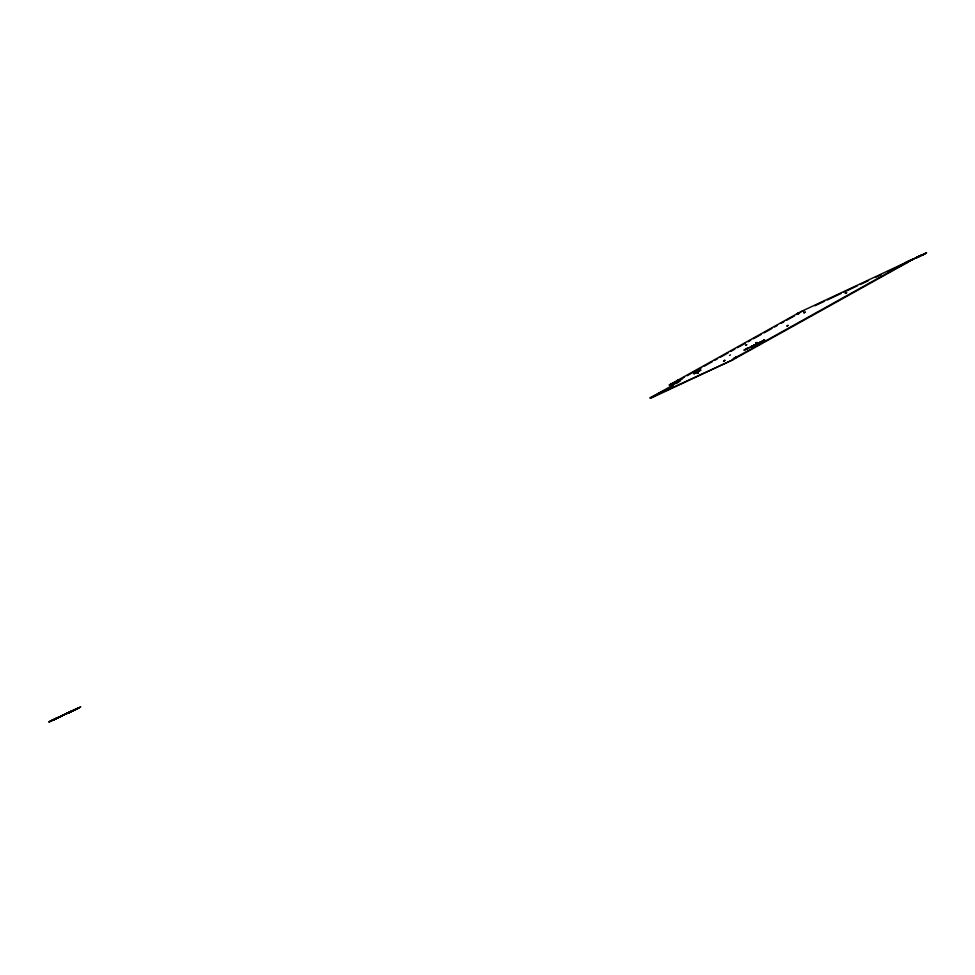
<?xml version="1.0" encoding="UTF-8"?>
<svg xmlns="http://www.w3.org/2000/svg" width="975" height="975" viewBox="0 0 975 975"><rect width="100%" height="100%" fill="white"/><g stroke="black" fill="none" stroke-linecap="round" stroke-linejoin="round"><path stroke-width="1.46" d="M53.381 719.879L52.76 720.135L53.674 719.721M909.955 260.569L907.432 261.958M920.814 255.487L918.535 256.754L919.254 256.388M724.193 360.75C722.28 361.701 726.143 359.714 724.23 360.665M694.102 373.547L694.285 373.547M700.464 370.22L700.282 370.22M697.856 373.059C699.221 372.243 695.407 374.363 698.429 372.73M672.238 385.539L682.159 378.909L669.142 385.028L800.889 311.622M676.431 383.504L680.038 381.067M730.47 354.888L729.544 355.388M723.535 361.067L724.888 360.348L723.621 361.043M746.704 349.05L746.947 348.94M755.674 343.163L757.014 342.444L755.686 343.151M751.664 346.966L751.969 346.808M898.548 266.516L901.534 264.92L900.534 265.493M899.169 266.175L898.828 266.407M60.682 716.491L58.658 717.515L65.179 714.127L55.453 719.038L62.193 715.528M923.191 254.438L919.571 256.303M52.016 720.44L51.358 720.842L55.916 718.477L48.75 722.061L56.989 717.966L52.93 720.22L56.806 718.063L53.101 720.123L55.721 718.733M922.74 254.841C933.209 249.247 919.34 256.669 920.144 255.974M693.786 373.717L694.493 373.303M700.793 370.049L699.514 370.78M49.567 721.658L50.615 721.147M52.248 720.428L53.235 719.928M65.349 714.273L71.151 711.336M67.957 713.03L73.137 710.397L71.151 711.372M904.812 263.177L907.335 261.788M907.018 261.983L907.64 261.8M917.341 257.303L915.476 258.217L920.181 255.791M918.974 256.583L918.084 256.998L922.716 254.585L917.475 257.047L918.206 256.705M80.023 707.192C83.582 705.388 73.698 710.617 77.61 708.618M694.2 373.449L695.065 372.974M700.367 370.305L698.795 371.195M50.603 720.988L53.223 719.769M66.714 713.371L67.36 713.03L65.764 713.907L72.138 710.872L68.908 712.579L69.481 712.25M917.304 257.095C918.986 256.206 914.599 258.509 917.56 257.022M75.672 709.264L71.602 711.482L77.342 708.435L73.283 710.69L75.66 709.227M908.017 261.519L908.919 261.056M910.626 260.288L911.601 259.789L800.755 311.707L803.802 310.952M909.943 260.581C903.618 264.578 918.938 255.816 909.797 260.812M918.121 256.791L919.279 256.206M920.741 255.56L921.887 254.987M51.151 720.878L50.139 721.354L50.724 721.037M52.699 720.184L53.759 719.648M66.373 713.81L67.299 713.322M68.993 712.579L69.907 712.091M905.848 262.726L906.774 262.226M908.456 261.495L909.382 261.007M917.451 257.193L916.817 257.571L917.877 257.034M919.961 256.084L919.315 256.413L920.485 255.803M65.349 714.248L66.763 713.59M904.812 263.165L906.238 262.507M747.118 348.55L747.74 348.221M694.834 373.084L695.784 372.572M50.225 721.366L51.053 720.952M916.951 257.522L917.633 257.168M66.97 713.298L68.543 712.567M669.593 384.796L679.161 380.165M681.805 378.678L684.462 377.203M687.107 375.728L701.683 367.612M704.328 366.137L712.286 361.701M714.931 360.226L717.576 358.751M720.233 357.277L728.179 352.84M730.823 351.366L734.809 349.16M737.453 347.673L745.4 343.249M748.057 341.774L750.701 340.299M753.346 338.825L761.304 334.388M763.949 332.914L771.895 328.49M774.552 327.003L777.197 325.528M781.17 323.322L783.827 321.835M786.472 320.361L794.418 315.937M797.075 314.462L799.719 312.987M672.531 385.393L649.874 398.007L732.956 359.751L908.517 261.934L908.176 261.41M650.325 397.763L663.67 391.024M666.291 389.573L672.823 385.929M760.354 341.933L750.86 347.222L755.332 345.101M755.211 345.187L764.705 339.897L760.232 342.018M732.542 359.3L909.066 260.995M745.144 349.477L746.801 348.587M746.679 348.794L747.289 348.477M909.773 260.715L910.626 260.252M71.87 711.177L69.079 712.664L69.664 712.237M695.638 372.633L696.613 372.121M697.966 371.646L698.941 371.122M60.998 716.235L59.256 717.198L59.999 716.844M62.68 715.455L60.938 716.418L61.681 716.064M797.891 313.487L796.343 314.364L799.366 312.756L797.891 313.487L799.013 313.609M63.875 714.748L62.875 715.284L63.643 714.894M659.003 393.157C655.529 395.753 659.929 391.523 660.185 393.254M74.002 710.007L73.795 710.141M78.341 707.972L77.342 708.508C84.13 704.998 70.688 712.128 76.781 708.947M746.765 348.77L745.631 349.367M924.373 253.853L924.58 253.719M696.54 372.133L697.503 371.621M698.027 371.621L695.26 373.084M62.363 715.699L60.34 716.723L64.399 714.541M735.674 357.374L734.09 358.142L737.088 356.558L734.565 357.898L736.747 357.411M677.881 380.347C682.195 378.19 673.396 382.724 677.698 380.567M697.491 371.646L698.453 371.122M697.686 373.157L698.417 372.73M78.865 707.765L75.392 709.617L76.147 709.288M900.035 265.773L899.108 266.272M907.871 261.775L910.784 260.179M69.383 712.372L67.957 713.042M906.421 262.397L905.714 262.762L906.36 262.251M909.041 261.178L908.858 261.276M745.107 349.635L745.717 349.306M746.704 348.648L747.325 348.307M698.344 371.195L700.05 370.305M696.223 372.572L694.529 373.449M747.155 348.416L747.776 348.087M908.017 261.483L907.335 261.812M699.136 370.78L700.635 370.098M900.547 265.419L901.205 265.773M694.785 373.303L694.005 373.669M814.82 305.797L824.472 301.275M827.227 299.983L841.011 293.536M843.765 292.244L857.537 285.797M860.291 284.505L868.567 280.642M875.453 277.412L880.961 274.828M887.859 271.611L908.517 261.934M750.896 346.649L753.005 345.638L747.52 348.526L749.629 347.502M669.886 385.332L679.941 380.616M650.618 398.3L732.956 359.751M677.796 380.457L678.953 380.506M911.186 260.276L915.135 258.131L911.235 260.301M922.289 255.084L926.238 252.939L922.289 255.084M745.546 345.394L746.862 344.699L745.619 345.357M744.108 350.074L745.278 349.538L744.108 350.074M803.973 312.841L805.289 312.146L803.973 312.841M676.93 380.908L678.795 379.921L676.93 380.908M796.989 314.011L798.866 313.024L796.989 314.011M753.626 345.199L754.248 344.87L753.687 345.174M763.644 340.287L764.266 339.958L763.644 340.287M786.947 326.003L788.202 325.345L787.044 325.955M845.374 293.451L846.629 292.793L845.374 293.451M59.329 716.881L55.612 718.953L59.329 716.881M72.954 710.507L69.249 712.567L72.954 710.507M75.477 709.325L71.76 711.397L75.477 709.325M77.159 708.533L73.442 710.604L77.159 708.533M912.429 259.411L908.712 261.483L912.429 259.411M57.562 717.722L58.122 717.442L57.562 717.722M913.185 259.07L913.733 258.789L913.185 259.07"/></g></svg>
